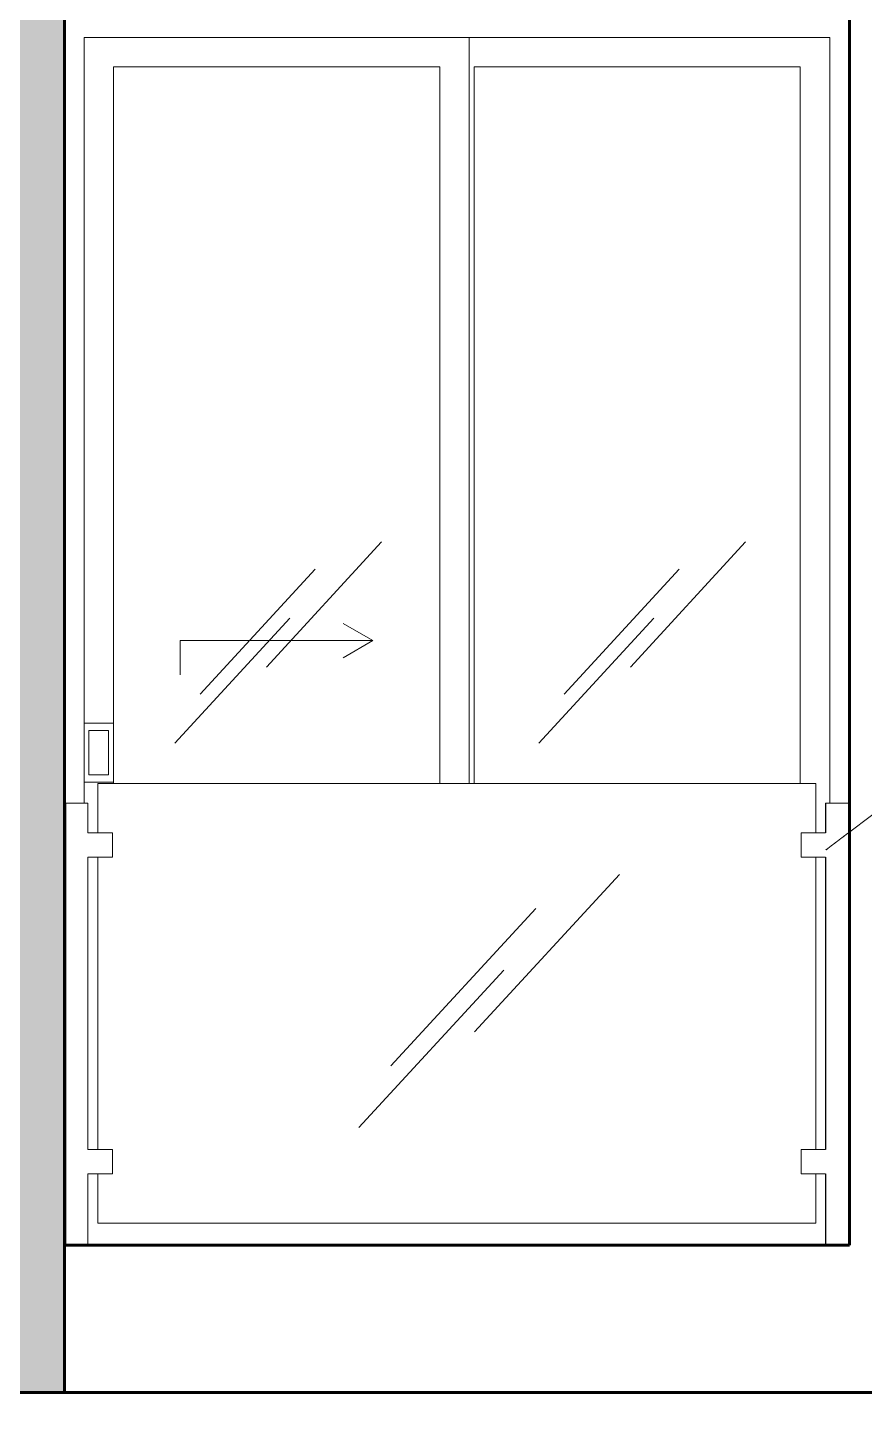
# Model space of a CAD drawing. Header units: metres. Extents: x -50 to 76, y -61 to 14.
# Drawn here: x -3.007 to -1.301, y -35.879 to -33.066 of the extents above; entities that cross this region are included whole.
import ezdxf

# ---------------------------------------------------------------- set-up
doc = ezdxf.new("R2010")
doc.units = ezdxf.units.M
doc.header["$MEASUREMENT"] = 0
doc.set_wipeout_variables(frame=1)
doc.linetypes.add('Wipeout_Contour', pattern=[1, 0, -1])
for name, color, linetype, lineweight in [('1 ACHURADO PLACAS', 45, 'Continuous', 15), ('1 CALCAS', 255, 'Continuous', 60), ('1 NIVELES', 145, 'Continuous', 18), ('1 PUERTAS', 251, 'Continuous', 18), ('COTA10', 153, 'Continuous', 13), ('Interior - Escaleras & Barandillas_Pluma_Nº__11', 171, 'Continuous', 18)]:
    doc.layers.add(name, color=color, linetype=linetype, lineweight=lineweight)
doc.layers.add('Interior - Escaleras & Barandillas', color=7, linetype='Continuous')
doc.layers.add('Interior - Escaleras & Barandillas_Pluma_Nº__91', color=171, linetype='Continuous', lineweight=13, true_color=0xaaaaff)

msp = doc.modelspace()

# ---------------------------------------------------------------- hatches: boundary and pattern name
at = {"layer": '1 ACHURADO PLACAS'}
h = msp.add_hatch(dxfattribs=at)
h.set_pattern_fill('AR-RSHKE', color=256, scale=0.008, angle=90)
h.paths.add_polyline_path([(-9.5069, -31.2963), (-9.6819, -31.2963), (-9.6819, -38.7963), (-9.5069, -38.7963)])
h.paths.add_polyline_path([(-9.3319, -31.2963), (-9.5069, -31.2963), (-9.5069, -38.7963), (-9.3319, -38.7963)])
h.paths.add_polyline_path([(-5.4819, -32.6963), (-5.2569, -32.6963), (-5.2569, -32.2963), (-7.0819, -32.2963), (-7.0819, -35.8463), (-5.2569, -35.8463), (-5.2569, -35.5463), (-5.4819, -35.5463)])
h.paths.add_polyline_path([(-7.0819, -32.2963), (-7.2319, -32.2963), (-7.2319, -35.8463), (-7.0819, -35.8463)])
h.paths.add_polyline_path([(-4.0069, -32.2963), (-5.2569, -32.2963), (-5.2569, -32.6963), (-4.0069, -32.6963)])
h.paths.add_polyline_path([(-3.0819, -32.2963), (-4.0069, -32.2963), (-4.0069, -32.6963), (-3.5819, -32.6963), (-3.5819, -33.0963), (-4.0069, -33.0963), (-4.0069, -35.8463), (-3.0819, -35.8463)])
h.paths.add_polyline_path([(-4.0069, -33.0963), (-5.0319, -33.0963), (-5.0319, -35.5463), (-5.2569, -35.5463), (-5.2569, -35.8463), (-4.0069, -35.8463)])
h.paths.add_polyline_path([(-2.9319, -32.2963), (-3.0819, -32.2963), (-3.0819, -35.8463), (-2.9319, -35.8463), (-2.9319, -35.5463), (-2.9319, -35.5463), (-2.9319, -34.6463)])

# ---------------------------------------------------------------- linework, layer by layer
at = {"layer": '1 CALCAS'}
msp.add_line((-2.9319, -35.8463), (-1.0319, -35.8463), dxfattribs=at)
at = {"layer": '1 PUERTAS'}
msp.add_line((-2.8319, -34.4833), (-2.8919, -34.4833), dxfattribs=at)
for points in [[(-2.3638, -34.2798), (-2.3032, -34.3148)], [(-2.6957, -34.3848), (-2.6957, -34.3148), (-2.3032, -34.3148), (-2.3638, -34.3498)]]:
    msp.add_lwpolyline(points, dxfattribs=at)
msp.add_lwpolyline([(-2.8819, -34.4983), (-2.8419, -34.4983), (-2.8419, -34.5883), (-2.8819, -34.5883)], close=True, dxfattribs=at)
at = {"layer": 'COTA10'}
for p, q in [((-2.5197, -34.3687), (-2.2854, -34.114)), ((-1.7778, -34.3687), (-1.5435, -34.114)), ((-2.6552, -34.4238), (-2.4209, -34.1691)), ((-1.9133, -34.4238), (-1.679, -34.1691)), ((-2.7069, -34.5236), (-2.4726, -34.2689)), ((-1.9649, -34.5236), (-1.7307, -34.2689))]:
    msp.add_line(p, q, dxfattribs=at)

# ---------------------------------------------------------------- wipeouts: each hides what was drawn before it
at = {"color": 254, "linetype": 'Wipeout_Contour', "lineweight": 0, "ltscale": 144.430676}
msp.add_wipeout([(-2.8341, -35.4013), (-2.8641, -35.4013), (-2.8641, -35.5013), (-1.4002, -35.5013), (-1.4002, -35.4013), (-1.4302, -35.4013), (-1.4302, -35.3513), (-1.4002, -35.3513), (-1.4002, -34.7563), (-1.4302, -34.7563), (-1.4302, -34.7063), (-1.4002, -34.7063), (-1.4002, -34.6063), (-2.8641, -34.6063), (-2.8641, -34.7063), (-2.8341, -34.7063), (-2.8341, -34.7563), (-2.8641, -34.7563), (-2.8641, -35.3513), (-2.8341, -35.3513)], dxfattribs=at).dxf.layer = 'Interior - Escaleras & Barandillas'

# ---------------------------------------------------------------- next in the draw order: linework, layer by layer
at = {"layer": '1 PUERTAS'}
msp.add_line((-2.8919, -34.6033), (-2.8319, -34.6033), dxfattribs=at)
for points in [[(-2.1069, -33.0863), (-2.1069, -34.6063)], [(-2.8319, -34.6063), (-2.8319, -33.1463), (-2.1669, -33.1463), (-2.1669, -34.6063)], [(-2.0969, -34.6063), (-2.0969, -33.1463), (-1.4319, -33.1463), (-1.4319, -34.6063)]]:
    msp.add_lwpolyline(points, dxfattribs=at)
at = {"layer": 'COTA10'}
for p, q in [((-2.0957, -35.112), (-1.8007, -34.7912)), ((-2.2664, -35.1813), (-1.9713, -34.8605)), ((-2.3315, -35.307), (-2.0364, -34.9862))]:
    msp.add_line(p, q, dxfattribs=at)
at = {"layer": 'Interior - Escaleras & Barandillas_Pluma_Nº__11', "color": 171, "linetype": 'Continuous', "lineweight": 18}
for p, q in [((-2.8641, -34.6063), (-1.4002, -34.6063)), ((-1.4002, -35.5013), (-2.8641, -35.5013))]:
    msp.add_line(p, q, dxfattribs=at)

# ---------------------------------------------------------------- next in the draw order: wipeouts: each hides what was drawn before it
at = {"color": 254, "linetype": 'Wipeout_Contour', "lineweight": 0, "ltscale": 26.076201}
msp.add_wipeout([(-2.9319, -35.5463), (-2.9307, -35.5463), (-2.9307, -34.6463), (-2.9319, -34.6463)], dxfattribs=at).dxf.layer = 'Interior - Escaleras & Barandillas'
at = {"color": 254, "linetype": 'Wipeout_Contour', "lineweight": 0, "ltscale": 32.011116}
msp.add_wipeout([(-1.4302, -34.7063), (-1.4302, -34.7563), (-1.3799, -34.7563), (-1.3799, -34.7063)], dxfattribs=at).dxf.layer = 'Interior - Escaleras & Barandillas'
at = {"color": 254, "linetype": 'Wipeout_Contour', "lineweight": 0, "ltscale": 30.7815}
msp.add_wipeout([(-1.4302, -35.3513), (-1.4302, -35.4013), (-1.3799, -35.4013), (-1.3799, -35.3513)], dxfattribs=at).dxf.layer = 'Interior - Escaleras & Barandillas'

# ---------------------------------------------------------------- next in the draw order: linework, layer by layer
at = {"layer": 'Interior - Escaleras & Barandillas_Pluma_Nº__11', "color": 171, "linetype": 'Continuous', "lineweight": 18}
for p, q in [((-1.4002, -34.6063), (-1.4002, -34.7063)), ((-1.4002, -34.7563), (-1.4002, -35.3513)), ((-1.4002, -35.4013), (-1.4002, -35.5013))]:
    msp.add_line(p, q, dxfattribs=at)
at = {"layer": 'Interior - Escaleras & Barandillas_Pluma_Nº__91', "color": 161, "linetype": 'Continuous', "lineweight": 13, "true_color": 0xaaaaff}
for p, q in [((-1.4302, -34.7063), (-1.3799, -34.7063)), ((-1.4302, -34.7063), (-1.4302, -34.7563)), ((-1.4302, -34.7563), (-1.3799, -34.7563)), ((-1.4302, -35.3513), (-1.3799, -35.3513)), ((-1.4302, -35.3513), (-1.4302, -35.4013)), ((-1.4302, -35.4013), (-1.3799, -35.4013))]:
    msp.add_line(p, q, dxfattribs=at)

# ---------------------------------------------------------------- next in the draw order: wipeouts: each hides what was drawn before it
at = {"color": 254, "linetype": 'Wipeout_Contour', "lineweight": 0, "ltscale": 26.082219}
msp.add_wipeout([(-2.9307, -35.5463), (-2.9282, -35.5463), (-2.9282, -34.6463), (-2.9307, -34.6463)], dxfattribs=at).dxf.layer = 'Interior - Escaleras & Barandillas'

# ---------------------------------------------------------------- next in the draw order: wipeouts: each hides what was drawn before it
at = {"color": 254, "linetype": 'Wipeout_Contour', "lineweight": 0, "ltscale": 26.091366}
msp.add_wipeout([(-2.9282, -35.5463), (-2.9251, -35.5463), (-2.9251, -34.6463), (-2.9282, -34.6463)], dxfattribs=at).dxf.layer = 'Interior - Escaleras & Barandillas'
at = {"color": 254, "linetype": 'Wipeout_Contour', "lineweight": 0, "ltscale": 95.678925}
msp.add_wipeout([(-1.3802, -35.5463), (-1.3798, -35.5463), (-1.3798, -34.6463), (-1.3802, -34.6463), (-1.3802, -34.7063), (-1.3799, -34.7063), (-1.3799, -34.7563), (-1.3802, -34.7563), (-1.3802, -35.3513), (-1.3799, -35.3513), (-1.3799, -35.4013), (-1.3802, -35.4013)], dxfattribs=at).dxf.layer = 'Interior - Escaleras & Barandillas'

# ---------------------------------------------------------------- next in the draw order: wipeouts: each hides what was drawn before it
at = {"color": 254, "linetype": 'Wipeout_Contour', "lineweight": 0, "ltscale": 26.102284}
msp.add_wipeout([(-2.9251, -35.5463), (-2.9216, -35.5463), (-2.9216, -34.6463), (-2.9251, -34.6463)], dxfattribs=at).dxf.layer = 'Interior - Escaleras & Barandillas'
at = {"color": 254, "linetype": 'Wipeout_Contour', "lineweight": 0, "ltscale": 31.383881}
msp.add_wipeout([(-1.3798, -35.5463), (-1.3787, -35.5463), (-1.3787, -34.6463), (-1.3798, -34.6463)], dxfattribs=at).dxf.layer = 'Interior - Escaleras & Barandillas'

# ---------------------------------------------------------------- next in the draw order: wipeouts: each hides what was drawn before it
at = {"color": 254, "linetype": 'Wipeout_Contour', "lineweight": 0, "ltscale": 26.114642}
msp.add_wipeout([(-2.9216, -35.5463), (-2.9176, -35.5463), (-2.9176, -34.6463), (-2.9216, -34.6463)], dxfattribs=at).dxf.layer = 'Interior - Escaleras & Barandillas'
at = {"color": 254, "linetype": 'Wipeout_Contour', "lineweight": 0, "ltscale": 31.389078}
msp.add_wipeout([(-1.3787, -35.5463), (-1.3768, -35.5463), (-1.3768, -34.6463), (-1.3787, -34.6463)], dxfattribs=at).dxf.layer = 'Interior - Escaleras & Barandillas'

# ---------------------------------------------------------------- next in the draw order: linework, layer by layer
at = {"layer": '1 CALCAS'}
msp.add_lwpolyline([(-7.2319, -32.2963), (-2.9319, -32.2963), (-2.9319, -35.8463), (-7.2319, -35.8463)], close=True, dxfattribs=at)

# ---------------------------------------------------------------- next in the draw order: wipeouts: each hides what was drawn before it
at = {"color": 254, "linetype": 'Wipeout_Contour', "lineweight": 0, "ltscale": 26.128066}
msp.add_wipeout([(-2.9176, -34.6463), (-2.9176, -35.5463), (-2.9134, -35.5463), (-2.9134, -34.6463)], dxfattribs=at).dxf.layer = 'Interior - Escaleras & Barandillas'
at = {"color": 254, "linetype": 'Wipeout_Contour', "lineweight": 0, "ltscale": 31.396696}
msp.add_wipeout([(-1.3768, -35.5463), (-1.3743, -35.5463), (-1.3743, -34.6463), (-1.3768, -34.6463)], dxfattribs=at).dxf.layer = 'Interior - Escaleras & Barandillas'

# ---------------------------------------------------------------- next in the draw order: linework, layer by layer
at = {"layer": 'Interior - Escaleras & Barandillas_Pluma_Nº__11', "color": 171, "linetype": 'Continuous', "lineweight": 18}
for p, q in [((-2.9319, -34.6463), (-2.9307, -34.6463)), ((-2.9307, -34.6463), (-2.9282, -34.6463))]:
    msp.add_line(p, q, dxfattribs=at)

# ---------------------------------------------------------------- next in the draw order: wipeouts: each hides what was drawn before it
at = {"color": 254, "linetype": 'Wipeout_Contour', "lineweight": 0, "ltscale": 26.142147}
msp.add_wipeout([(-2.9134, -35.5463), (-2.9091, -35.5463), (-2.9091, -34.6463), (-2.9134, -34.6463)], dxfattribs=at).dxf.layer = 'Interior - Escaleras & Barandillas'
at = {"color": 254, "linetype": 'Wipeout_Contour', "lineweight": 0, "ltscale": 31.406505}
msp.add_wipeout([(-1.3743, -35.5463), (-1.3713, -35.5463), (-1.3713, -34.6463), (-1.3743, -34.6463)], dxfattribs=at).dxf.layer = 'Interior - Escaleras & Barandillas'

# ---------------------------------------------------------------- next in the draw order: linework, layer by layer
at = {"layer": 'Interior - Escaleras & Barandillas_Pluma_Nº__11', "color": 171, "linetype": 'Continuous', "lineweight": 18}
msp.add_line((-2.9282, -34.6463), (-2.9251, -34.6463), dxfattribs=at)

# ---------------------------------------------------------------- next in the draw order: wipeouts: each hides what was drawn before it
at = {"color": 254, "linetype": 'Wipeout_Contour', "lineweight": 0, "ltscale": 26.156459}
msp.add_wipeout([(-2.9091, -35.5463), (-2.9047, -35.5463), (-2.9047, -34.6463), (-2.9091, -34.6463)], dxfattribs=at).dxf.layer = 'Interior - Escaleras & Barandillas'
at = {"color": 254, "linetype": 'Wipeout_Contour', "lineweight": 0, "ltscale": 31.418206}
msp.add_wipeout([(-1.3713, -35.5463), (-1.3677, -35.5463), (-1.3677, -34.6463), (-1.3713, -34.6463)], dxfattribs=at).dxf.layer = 'Interior - Escaleras & Barandillas'

# ---------------------------------------------------------------- next in the draw order: linework, layer by layer
at = {"layer": 'Interior - Escaleras & Barandillas_Pluma_Nº__11', "color": 171, "linetype": 'Continuous', "lineweight": 18}
msp.add_line((-2.9251, -34.6463), (-2.9216, -34.6463), dxfattribs=at)

# ---------------------------------------------------------------- next in the draw order: wipeouts: each hides what was drawn before it
at = {"color": 254, "linetype": 'Wipeout_Contour', "lineweight": 0, "ltscale": 26.170567}
msp.add_wipeout([(-2.9047, -34.6463), (-2.9047, -35.5463), (-2.9005, -35.5463), (-2.9005, -34.6463)], dxfattribs=at).dxf.layer = 'Interior - Escaleras & Barandillas'
at = {"color": 254, "linetype": 'Wipeout_Contour', "lineweight": 0, "ltscale": 31.431445}
msp.add_wipeout([(-1.3677, -35.5463), (-1.3637, -35.5463), (-1.3637, -34.6463), (-1.3677, -34.6463)], dxfattribs=at).dxf.layer = 'Interior - Escaleras & Barandillas'

# ---------------------------------------------------------------- next in the draw order: linework, layer by layer
at = {"layer": 'Interior - Escaleras & Barandillas_Pluma_Nº__11', "color": 171, "linetype": 'Continuous', "lineweight": 18}
for p, q in [((-2.9216, -34.6463), (-2.9176, -34.6463)), ((-1.3802, -34.6463), (-1.3798, -34.6463)), ((-1.3802, -34.7063), (-1.3802, -34.6463)), ((-1.3798, -34.6463), (-1.3787, -34.6463)), ((-1.3802, -35.3513), (-1.3802, -34.7563)), ((-1.3802, -35.5463), (-1.3802, -35.4013))]:
    msp.add_line(p, q, dxfattribs=at)

# ---------------------------------------------------------------- next in the draw order: wipeouts: each hides what was drawn before it
at = {"color": 254, "linetype": 'Wipeout_Contour', "lineweight": 0, "ltscale": 26.184041}
msp.add_wipeout([(-2.9005, -35.5463), (-2.8966, -35.5463), (-2.8966, -34.6463), (-2.9005, -34.6463)], dxfattribs=at).dxf.layer = 'Interior - Escaleras & Barandillas'
at = {"color": 254, "linetype": 'Wipeout_Contour', "lineweight": 0, "ltscale": 31.445821}
msp.add_wipeout([(-1.3637, -34.6463), (-1.3637, -35.5463), (-1.3595, -35.5463), (-1.3595, -34.6463)], dxfattribs=at).dxf.layer = 'Interior - Escaleras & Barandillas'

# ---------------------------------------------------------------- next in the draw order: linework, layer by layer
at = {"layer": 'Interior - Escaleras & Barandillas_Pluma_Nº__11', "color": 171, "linetype": 'Continuous', "lineweight": 18}
for p, q in [((-2.9176, -34.6463), (-2.9134, -34.6463)), ((-1.3787, -34.6463), (-1.3768, -34.6463)), ((-1.3768, -34.6463), (-1.3743, -34.6463))]:
    msp.add_line(p, q, dxfattribs=at)

# ---------------------------------------------------------------- next in the draw order: wipeouts: each hides what was drawn before it
at = {"color": 254, "linetype": 'Wipeout_Contour', "lineweight": 0, "ltscale": 26.196472}
msp.add_wipeout([(-2.8966, -35.5463), (-2.893, -35.5463), (-2.893, -34.6463), (-2.8966, -34.6463)], dxfattribs=at).dxf.layer = 'Interior - Escaleras & Barandillas'
at = {"color": 254, "linetype": 'Wipeout_Contour', "lineweight": 0, "ltscale": 31.460895}
msp.add_wipeout([(-1.3595, -35.5463), (-1.3552, -35.5463), (-1.3552, -34.6463), (-1.3595, -34.6463)], dxfattribs=at).dxf.layer = 'Interior - Escaleras & Barandillas'

# ---------------------------------------------------------------- next in the draw order: linework, layer by layer
at = {"layer": 'Interior - Escaleras & Barandillas_Pluma_Nº__11', "color": 171, "linetype": 'Continuous', "lineweight": 18}
for p, q in [((-2.9134, -34.6463), (-2.9091, -34.6463)), ((-1.3743, -34.6463), (-1.3713, -34.6463))]:
    msp.add_line(p, q, dxfattribs=at)

# ---------------------------------------------------------------- next in the draw order: wipeouts: each hides what was drawn before it
at = {"color": 254, "linetype": 'Wipeout_Contour', "lineweight": 0, "ltscale": 26.207481}
msp.add_wipeout([(-2.893, -35.5463), (-2.8899, -35.5463), (-2.8899, -34.6463), (-2.893, -34.6463)], dxfattribs=at).dxf.layer = 'Interior - Escaleras & Barandillas'
at = {"color": 254, "linetype": 'Wipeout_Contour', "lineweight": 0, "ltscale": 31.476212}
msp.add_wipeout([(-1.3552, -35.5463), (-1.3508, -35.5463), (-1.3508, -34.6463), (-1.3552, -34.6463)], dxfattribs=at).dxf.layer = 'Interior - Escaleras & Barandillas'

# ---------------------------------------------------------------- next in the draw order: linework, layer by layer
at = {"layer": 'Interior - Escaleras & Barandillas_Pluma_Nº__11', "color": 171, "linetype": 'Continuous', "lineweight": 18}
for p, q in [((-2.9091, -34.6463), (-2.9047, -34.6463)), ((-1.3713, -34.6463), (-1.3677, -34.6463))]:
    msp.add_line(p, q, dxfattribs=at)

# ---------------------------------------------------------------- next in the draw order: wipeouts: each hides what was drawn before it
at = {"color": 254, "linetype": 'Wipeout_Contour', "lineweight": 0, "ltscale": 26.216732}
msp.add_wipeout([(-2.8899, -35.5463), (-2.8874, -35.5463), (-2.8874, -34.6463), (-2.8899, -34.6463)], dxfattribs=at).dxf.layer = 'Interior - Escaleras & Barandillas'
at = {"color": 254, "linetype": 'Wipeout_Contour', "lineweight": 0, "ltscale": 31.491305}
msp.add_wipeout([(-1.3508, -34.6463), (-1.3508, -35.5463), (-1.3466, -35.5463), (-1.3466, -34.6463)], dxfattribs=at).dxf.layer = 'Interior - Escaleras & Barandillas'

# ---------------------------------------------------------------- next in the draw order: linework, layer by layer
at = {"layer": 'Interior - Escaleras & Barandillas_Pluma_Nº__11', "color": 171, "linetype": 'Continuous', "lineweight": 18}
msp.add_line((-1.3677, -34.6463), (-1.3637, -34.6463), dxfattribs=at)

# ---------------------------------------------------------------- next in the draw order: wipeouts: each hides what was drawn before it
at = {"color": 254, "linetype": 'Wipeout_Contour', "lineweight": 0, "ltscale": 26.223944}
msp.add_wipeout([(-2.8874, -35.5463), (-2.8856, -35.5463), (-2.8856, -34.6463), (-2.8874, -34.6463)], dxfattribs=at).dxf.layer = 'Interior - Escaleras & Barandillas'
at = {"color": 254, "linetype": 'Wipeout_Contour', "lineweight": 0, "ltscale": 31.505715}
msp.add_wipeout([(-1.3466, -35.5463), (-1.3427, -35.5463), (-1.3427, -34.6463), (-1.3466, -34.6463)], dxfattribs=at).dxf.layer = 'Interior - Escaleras & Barandillas'

# ---------------------------------------------------------------- next in the draw order: linework, layer by layer
at = {"layer": 'Interior - Escaleras & Barandillas_Pluma_Nº__11', "color": 171, "linetype": 'Continuous', "lineweight": 18}
for p, q in [((-2.9047, -34.6463), (-2.9005, -34.6463)), ((-1.3637, -34.6463), (-1.3595, -34.6463))]:
    msp.add_line(p, q, dxfattribs=at)

# ---------------------------------------------------------------- next in the draw order: wipeouts: each hides what was drawn before it
at = {"color": 254, "linetype": 'Wipeout_Contour', "lineweight": 0, "ltscale": 26.228897}
msp.add_wipeout([(-2.8856, -35.5463), (-2.8845, -35.5463), (-2.8845, -34.6463), (-2.8856, -34.6463)], dxfattribs=at).dxf.layer = 'Interior - Escaleras & Barandillas'
at = {"color": 254, "linetype": 'Wipeout_Contour', "lineweight": 0, "ltscale": 31.519005}
msp.add_wipeout([(-1.3427, -35.5463), (-1.3391, -35.5463), (-1.3391, -34.6463), (-1.3427, -34.6463)], dxfattribs=at).dxf.layer = 'Interior - Escaleras & Barandillas'

# ---------------------------------------------------------------- next in the draw order: linework, layer by layer
at = {"layer": 'Interior - Escaleras & Barandillas_Pluma_Nº__11', "color": 171, "linetype": 'Continuous', "lineweight": 18}
msp.add_line((-1.3595, -34.6463), (-1.3552, -34.6463), dxfattribs=at)

# ---------------------------------------------------------------- next in the draw order: wipeouts: each hides what was drawn before it
at = {"color": 254, "linetype": 'Wipeout_Contour', "lineweight": 0, "ltscale": 78.231504}
msp.add_wipeout([(-2.8845, -35.5463), (-2.8841, -35.5463), (-2.8841, -35.4013), (-2.8843, -35.4013), (-2.8843, -35.3513), (-2.8841, -35.3513), (-2.8841, -34.7563), (-2.8843, -34.7563), (-2.8843, -34.7063), (-2.8841, -34.7063), (-2.8841, -34.6463), (-2.8845, -34.6463)], dxfattribs=at).dxf.layer = 'Interior - Escaleras & Barandillas'
at = {"color": 254, "linetype": 'Wipeout_Contour', "lineweight": 0, "ltscale": 31.530769}
msp.add_wipeout([(-1.3391, -35.5463), (-1.336, -35.5463), (-1.336, -34.6463), (-1.3391, -34.6463)], dxfattribs=at).dxf.layer = 'Interior - Escaleras & Barandillas'

# ---------------------------------------------------------------- next in the draw order: linework, layer by layer
at = {"layer": '1 PUERTAS'}
msp.add_lwpolyline([(-2.8919, -34.6463), (-2.8919, -33.0863), (-1.3719, -33.0863), (-1.3719, -34.6463)], dxfattribs=at)
at = {"layer": 'Interior - Escaleras & Barandillas_Pluma_Nº__11', "color": 171, "linetype": 'Continuous', "lineweight": 18}
for p, q in [((-2.9005, -34.6463), (-2.8966, -34.6463)), ((-2.8966, -34.6463), (-2.893, -34.6463)), ((-2.893, -34.6463), (-2.8899, -34.6463)), ((-2.8899, -34.6463), (-2.8874, -34.6463)), ((-2.8874, -34.6463), (-2.8856, -34.6463)), ((-2.8856, -34.6463), (-2.8845, -34.6463)), ((-2.8845, -34.6463), (-2.8841, -34.6463)), ((-2.8841, -34.7063), (-2.8841, -34.6463)), ((-1.3552, -34.6463), (-1.3508, -34.6463)), ((-2.8841, -35.3513), (-2.8841, -34.7563)), ((-2.8841, -35.5463), (-2.8841, -35.4013))]:
    msp.add_line(p, q, dxfattribs=at)

# ---------------------------------------------------------------- next in the draw order: wipeouts: each hides what was drawn before it
at = {"color": 254, "linetype": 'Wipeout_Contour', "lineweight": 0, "ltscale": 31.540651}
msp.add_wipeout([(-1.336, -35.5463), (-1.3335, -35.5463), (-1.3335, -34.6463), (-1.336, -34.6463)], dxfattribs=at).dxf.layer = 'Interior - Escaleras & Barandillas'

# ---------------------------------------------------------------- next in the draw order: wipeouts: each hides what was drawn before it
at = {"color": 254, "linetype": 'Wipeout_Contour', "lineweight": 0, "ltscale": 31.547934}
msp.add_wipeout([(-1.3335, -35.5463), (-1.3319, -35.5463), (-1.3319, -34.6463), (-1.3335, -34.6463)], dxfattribs=at).dxf.layer = 'Interior - Escaleras & Barandillas'
at = {"color": 254, "linetype": 'Wipeout_Contour', "lineweight": 0, "ltscale": 27.17548}
msp.add_wipeout([(-2.8341, -34.7063), (-2.8843, -34.7063), (-2.8843, -34.7563), (-2.8341, -34.7563)], dxfattribs=at).dxf.layer = 'Interior - Escaleras & Barandillas'
at = {"color": 254, "linetype": 'Wipeout_Contour', "lineweight": 0, "ltscale": 25.715511}
msp.add_wipeout([(-2.8341, -35.3513), (-2.8843, -35.3513), (-2.8843, -35.4013), (-2.8341, -35.4013)], dxfattribs=at).dxf.layer = 'Interior - Escaleras & Barandillas'

# ---------------------------------------------------------------- next in the draw order: linework, layer by layer
at = {"layer": '1 CALCAS'}
for p, q in [((-1.3319, -35.5463), (-1.3319, -33.0463)), ((-2.9319, -35.5463), (-1.3319, -35.5463))]:
    msp.add_line(p, q, dxfattribs=at)
at = {"layer": '1 NIVELES'}
msp.add_line((0.12, -33.6139), (-1.38, -34.741), dxfattribs=at)
at = {"layer": 'Interior - Escaleras & Barandillas_Pluma_Nº__11', "color": 171, "linetype": 'Continuous', "lineweight": 18}
for p, q in [((-2.8641, -34.7063), (-2.8641, -34.6063)), ((-1.3508, -34.6463), (-1.3466, -34.6463)), ((-1.3466, -34.6463), (-1.3427, -34.6463)), ((-1.3427, -34.6463), (-1.3391, -34.6463)), ((-1.3391, -34.6463), (-1.336, -34.6463)), ((-1.336, -34.6463), (-1.3335, -34.6463)), ((-1.3335, -34.6463), (-1.3319, -34.6463)), ((-2.8641, -35.3513), (-2.8641, -34.7563)), ((-2.8641, -35.5013), (-2.8641, -35.4013))]:
    msp.add_line(p, q, dxfattribs=at)
at = {"layer": 'Interior - Escaleras & Barandillas_Pluma_Nº__91', "color": 161, "linetype": 'Continuous', "lineweight": 13, "true_color": 0xaaaaff}
for p, q in [((-2.8341, -34.7063), (-2.8843, -34.7063)), ((-2.8341, -34.7563), (-2.8341, -34.7063)), ((-2.8341, -34.7563), (-2.8843, -34.7563)), ((-2.8341, -35.3513), (-2.8843, -35.3513)), ((-2.8341, -35.4013), (-2.8341, -35.3513)), ((-2.8341, -35.4013), (-2.8843, -35.4013))]:
    msp.add_line(p, q, dxfattribs=at)

doc.saveas('drawing.dxf')
